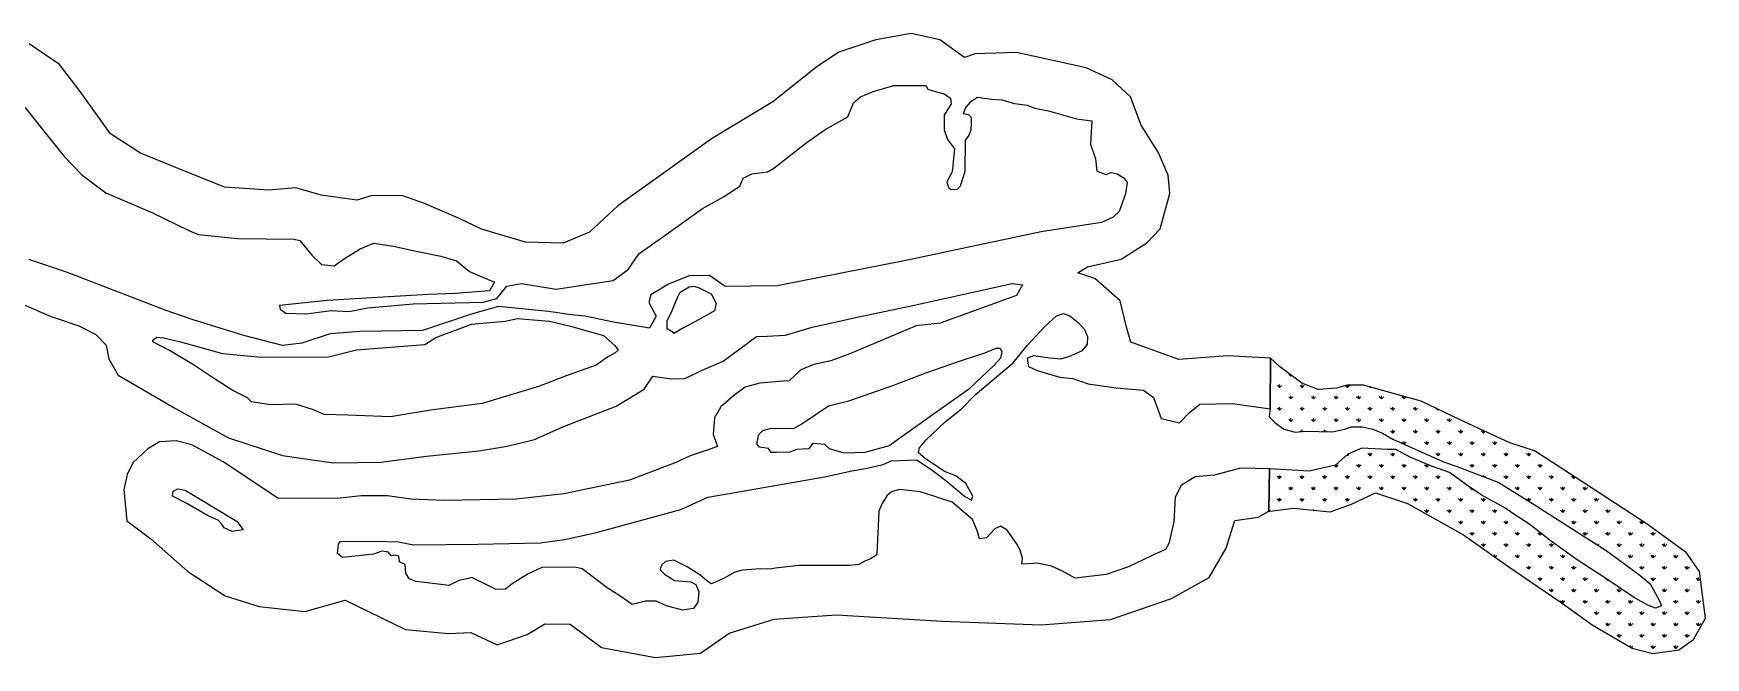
# Model space of a CAD drawing. Header units: metres. Extents: x 255476 to 378809, y 1739479 to 2227865.
# Drawn here: x 299895 to 301774, y 1972627 to 1973327 of the extents above; entities that cross this region are included whole.
import ezdxf

# ---------------------------------------------------------------- set-up
doc = ezdxf.new("R2010")
doc.units = ezdxf.units.M
doc.header["$MEASUREMENT"] = 0
doc.layers.add('MANGROOVE BUFFER ZONE', color=120, linetype='Continuous')

msp = doc.modelspace()

# ---------------------------------------------------------------- hatches: boundary and pattern name
at = {"layer": 'MANGROOVE BUFFER ZONE'}
h = msp.add_hatch(dxfattribs=at)
h.set_pattern_fill('GRASS', color=256, scale=18)
h.paths.add_polyline_path([(301498.4, 1972893.8), (301454.5, 1972914.7), (301426.2, 1972922.5), (301389.9, 1972932.6), (301371.6, 1972932.4), (301359.5, 1972929), (301338.8, 1972927.8), (301320.6, 1972934.6), (301295.5, 1972953.4), (301285.4, 1972962.9), (301284.8, 1972905.8), (301283.9, 1972896.9), (301290, 1972890.5), (301300.2, 1972883.2), (301313.1, 1972879.8), (301324.5, 1972880.8), (301355, 1972880), (301368.5, 1972883), (301376, 1972885.8), (301388.4, 1972885.8), (301400.2, 1972883.2), (301411.3, 1972878.6), (301422.6, 1972872), (301479.8, 1972846.6), (301493.8, 1972841.6), (301541.9, 1972823.2), (301579.6, 1972799.8), (301662.6, 1972747), (301698.8, 1972720.4), (301711.9, 1972709.7), (301722, 1972691.1), (301724.7, 1972684.8), (301717.8, 1972682.4), (301709.4, 1972685.6), (301694.4, 1972693.9), (301662, 1972715.5), (301628.8, 1972737.4), (301599.7, 1972758.1), (301576.7, 1972776.1), (301557.4, 1972788.5), (301548.5, 1972795), (301522.1, 1972809.3), (301505.7, 1972820.7), (301486.3, 1972834.4), (301466.1, 1972841.5), (301442.2, 1972851.8), (301426.2, 1972860.4), (301416.8, 1972860.2), (301387.9, 1972861.8), (301372.1, 1972855.2), (301358.2, 1972842.8), (301328.8, 1972836.1), (301284, 1972838.7), (301283.5, 1972791), (301284.6, 1972791.2), (301311, 1972794.5), (301352.5, 1972790.5), (301376.2, 1972799), (301403.2, 1972811.6), (301439.4, 1972799.8), (301502.1, 1972764.5), (301551.9, 1972729.4), (301610.8, 1972689.5), (301646.6, 1972663.7), (301691.5, 1972637.4), (301714.9, 1972631.2), (301744.3, 1972635.6), (301760.6, 1972647.2), (301774.1, 1972671), (301767.2, 1972723.4), (301752.9, 1972744.5), (301708.7, 1972776.7), (301627.8, 1972829.4), (301582.1, 1972858.9), (301554.1, 1972867.8)])

# ---------------------------------------------------------------- linework, layer by layer
at = {"layer": 'MANGROOVE BUFFER ZONE', "flags": 128}
for points in [[(299885.6, 1973022.4), (299915.2, 1973009.7), (299946.1, 1972999.2), (299965.2, 1972989.3), (299976.7, 1972977.6), (299980, 1972962), (299990.4, 1972943.7), (300054.8, 1972906.2), (300085.2, 1972889.6), (300114.4, 1972873.4), (300175, 1972853.6), (300200.8, 1972849.9), (300232.5, 1972845.4), (300285.7, 1972846.1), (300336.8, 1972853), (300395.8, 1972858.9), (300427.6, 1972864.2), (300458.3, 1972871.5), (300490.2, 1972885.8), (300550.1, 1972908.9), (300581.6, 1972928.2), (300591, 1972942.8), (300612.2, 1972939.7), (300627.1, 1972940.2), (300649.3, 1972950.5), (300670.4, 1972959.4), (300707.8, 1972987.1), (300719.8, 1972987.6), (300740.4, 1972988.5), (300770.3, 1972997.8), (300822.7, 1973009.2), (300881.4, 1973021.5), (300994.8, 1973046.7), (301006.6, 1973045.1), (300999.9, 1973033.1), (300914.2, 1973002.3), (300887, 1972999.1), (300810.8, 1972966.8), (300791.3, 1972959.8), (300772, 1972955.9), (300757.4, 1972949.7), (300744.4, 1972937.4), (300737.8, 1972937), (300711.5, 1972934.7), (300695.1, 1972930.2), (300681.8, 1972920.5), (300667.5, 1972908.2), (300660.5, 1972896), (300659, 1972877), (300663.9, 1972863.8), (300653.3, 1972859.8), (300633.1, 1972853.4), (300617.2, 1972845.7), (300564.9, 1972825.9), (300491, 1972810.6), (300437.6, 1972804.6), (300357.1, 1972802.9), (300319.2, 1972804.4), (300293.2, 1972808.4), (300263.4, 1972808.3), (300236.5, 1972805.3), (300169.7, 1972805.6), (300108.3, 1972846.3), (300073.3, 1972865.7), (300055.4, 1972869.9), (300037, 1972868.8), (300023.8, 1972861.2), (300007, 1972845.5), (300000.5, 1972832.4), (299996.6, 1972815.4), (300000.2, 1972780.3), (300027.1, 1972759.9), (300068.6, 1972723.5), (300110.7, 1972696), (300148.9, 1972684.1), (300200.2, 1972678.5), (300245.4, 1972691.1), (300313.4, 1972658.2), (300361.5, 1972653.7), (300386.6, 1972654.9), (300416.2, 1972640.9), (300450, 1972652.7), (300469.9, 1972664.6), (300498.3, 1972664.2), (300533.6, 1972638), (300594, 1972626.8), (300644.8, 1972631.8), (300676.9, 1972654), (300727.5, 1972669.7), (300797.7, 1972674.7), (300916.4, 1972667.6), (301027.4, 1972663.4), (301105.3, 1972669.6), (301173.9, 1972692.9), (301216.3, 1972716.6), (301235.4, 1972749.7), (301245.2, 1972780.6), (301271.4, 1972784.3), (301283.5, 1972791), (301284, 1972838.7), (301251.4, 1972839.4), (301222.2, 1972831.5), (301200.6, 1972829.6), (301184.9, 1972819.8), (301178.3, 1972806.7), (301176.5, 1972779.3), (301171, 1972754.7), (301167.1, 1972747.9), (301151.4, 1972741.1), (301125.8, 1972728.8), (301100.7, 1972720), (301065.8, 1972715.9), (301051.4, 1972723.6), (301039, 1972729.2), (301023.2, 1972732.8), (301018.6, 1972732.2), (301005.8, 1972731.7), (301006.6, 1972738.4), (301003.7, 1972747.9), (301000, 1972755), (300995.2, 1972761.2), (300989.3, 1972769.8), (300982, 1972774.4), (300975.5, 1972771.3), (300966.3, 1972761.2), (300958.2, 1972760), (300955.9, 1972768.3), (300950.4, 1972781.7), (300927.4, 1972801.3), (300912.5, 1972806), (300891.8, 1972812.8), (300868.3, 1972815.4), (300859.3, 1972812.8), (300854.2, 1972808.4), (300849, 1972799.8), (300845.2, 1972791.1), (300842.9, 1972742.5), (300840.5, 1972740.5), (300835.9, 1972737.7), (300829.6, 1972734.8), (300822.6, 1972731.4), (300811.7, 1972730), (300796.2, 1972730), (300775, 1972730), (300754.9, 1972730.1), (300729.2, 1972727.2), (300724.9, 1972726.4), (300720.2, 1972726.1), (300712.7, 1972726.3), (300691.4, 1972725), (300683.3, 1972722.5), (300671.3, 1972715.8), (300661.7, 1972711.3), (300656.7, 1972709.6), (300651.5, 1972713.3), (300644.1, 1972719.8), (300629.6, 1972728.5), (300614.9, 1972736), (300605.4, 1972734.5), (300601.4, 1972731), (300599.4, 1972726.2), (300600.1, 1972724.4), (300604.2, 1972720.4), (300612, 1972715.7), (300615.6, 1972713.1), (300633.7, 1972711.8), (300639.6, 1972708.8), (300642.9, 1972700.5), (300641.6, 1972688.8), (300636.7, 1972681.8), (300624.7, 1972679.8), (300606.7, 1972684.9), (300594.9, 1972690.2), (300582.9, 1972690), (300568.1, 1972686.2), (300554, 1972696.1), (300539.7, 1972705.2), (300511.8, 1972726.2), (300503.5, 1972728.3), (300466.4, 1972727.8), (300451.1, 1972720.7), (300433.1, 1972709.4), (300425.5, 1972703.4), (300415, 1972703.2), (300400.1, 1972710.7), (300392.9, 1972714.2), (300387.9, 1972716.8), (300382, 1972715), (300373.1, 1972713.3), (300361.9, 1972707.8), (300352.8, 1972708.8), (300325.3, 1972712.3), (300317.2, 1972715.1), (300313.6, 1972721.7), (300312.8, 1972731.2), (300306.5, 1972734.2), (300305.7, 1972740.7), (300301.5, 1972741.6), (300297.2, 1972741), (300294.2, 1972745), (300286.6, 1972746.1), (300277.4, 1972742.9), (300242.3, 1972739), (300236.7, 1972743.5), (300237.8, 1972754.2), (300240, 1972757.2), (300278.4, 1972757.4), (300305.3, 1972756.6), (300322.3, 1972753.3), (300394.4, 1972754), (300465.1, 1972755.5), (300492, 1972759.2), (300526.2, 1972766.8), (300622.6, 1972793.1), (300653, 1972806.7), (300685.7, 1972812.5), (300784.1, 1972829.6), (300814.9, 1972836.2), (300830.1, 1972838.9), (300849.9, 1972843.4), (300859, 1972847.5), (300887.7, 1972848.8), (300905.1, 1972837.3), (300920.6, 1972825.4), (300941.5, 1972808.1), (300949.3, 1972803.3), (300950.8, 1972808.1), (300943, 1972822.1), (300931.8, 1972830.7), (300918.9, 1972835.8), (300897.1, 1972850.4), (300889.9, 1972856.7), (300890.9, 1972862.2), (300898.4, 1972871.3), (300919.7, 1972891.3), (300937.7, 1972905.7), (300953.8, 1972921.9), (300996.2, 1972957.5), (301011.7, 1972976.9), (301031.6, 1972998.5), (301044.7, 1973010.5), (301052.8, 1973012.8), (301059.6, 1973010.4), (301069, 1973003), (301076.3, 1972995), (301079.7, 1972987.2), (301079.3, 1972978.2), (301072.7, 1972970.6), (301058.3, 1972964.5), (301049.7, 1972961.8), (301037.2, 1972962.9), (301018.9, 1972965.4), (301012, 1972962.9), (301012.6, 1972957.4), (301013.2, 1972953.6), (301023.2, 1972949.1), (301048.4, 1972941.7), (301063.1, 1972939.9), (301080.2, 1972934.1), (301101.2, 1972931), (301111.9, 1972929.4), (301142.6, 1972926.9), (301153.8, 1972918.8), (301162.5, 1972895), (301183.1, 1972890.4), (301194.1, 1972901.7), (301205.7, 1972911.3), (301242.6, 1972912.1), (301284.8, 1972905.8), (301285.4, 1972962.9), (301237, 1972965.6), (301182.4, 1972961.4), (301128.5, 1972980.7), (301123.5, 1972997.6), (301116.2, 1973027.2), (301087.9, 1973052.1), (301068.9, 1973058.7), (301079.6, 1973065.2), (301117.4, 1973073.9), (301146.2, 1973092.3), (301161.3, 1973108.2), (301172, 1973147.6), (301170.4, 1973168.1), (301158.9, 1973194), (301139.8, 1973224.2), (301127.8, 1973256.2), (301107.2, 1973275.2), (301078, 1973288.9), (300999.8, 1973305.9), (300953.5, 1973304.4), (300941.4, 1973300.5), (300913.8, 1973320), (300881.4, 1973327.3), (300841.6, 1973320.1), (300800.3, 1973306.3), (300775.8, 1973290.1), (300725.9, 1973250.6), (300657.1, 1973209.2), (300596.3, 1973165.6), (300551.7, 1973134), (300520.1, 1973104.3), (300490.5, 1973092.1), (300448.2, 1973092.9), (300398.7, 1973107.5), (300372.8, 1973119.8), (300334.7, 1973136.3), (300309.2, 1973145.6), (300274.5, 1973145.1), (300258.4, 1973140.3), (300218.3, 1973145.7), (300190.2, 1973154), (300159.7, 1973151.6), (300109.8, 1973154.9), (300057.8, 1973175.6), (300015.4, 1973192.9), (299981.9, 1973214.6), (299947.6, 1973262.1), (299924.5, 1973292.6), (299890.4, 1973315.8)], [(299885.7, 1973244.3), (299896.9, 1973230.3), (299930, 1973188.9), (299949.5, 1973168.5), (299976.5, 1973148.6), (300028.2, 1973126.2), (300069.7, 1973106.3), (300080.2, 1973101.5), (300124.8, 1973097), (300188.1, 1973096.4), (300194.7, 1973095.1), (300208.3, 1973077.9), (300219, 1973067.9), (300233.2, 1973066.6), (300244.6, 1973074.6), (300262.4, 1973085.7), (300277.5, 1973091.9), (300299.6, 1973088.6), (300325.1, 1973083), (300353.1, 1973077.5), (300370.7, 1973072.2), (300385.2, 1973060.2), (300413.4, 1973048.1), (300407.5, 1973038.6), (300369.1, 1973035.4), (300338.8, 1973034.2), (300225.2, 1973027.5), (300171.8, 1973021.9), (300172.3, 1973017.9), (300178.6, 1973013.2), (300201.7, 1973012.5), (300229.7, 1973016.5), (300249.7, 1973015.1), (300270.8, 1973019.3), (300321.7, 1973023.7), (300400.5, 1973025.7), (300415.9, 1973030), (300427.1, 1973043.7), (300443.7, 1973046.7), (300482.4, 1973040.3), (300519.1, 1973046), (300546.5, 1973050), (300563.3, 1973062.3), (300575.9, 1973080.3), (300598.4, 1973096), (300647.1, 1973130.7), (300670.5, 1973143.8), (300689.1, 1973156), (300692.7, 1973164.7), (300702.3, 1973169.8), (300719.9, 1973171.9), (300727.2, 1973176.1), (300763.1, 1973204.2), (300784.8, 1973219.4), (300803.6, 1973230.1), (300810.4, 1973233.9), (300816.8, 1973249.3), (300824.5, 1973256.2), (300838.6, 1973262.3), (300862, 1973268.9), (300898.1, 1973269), (300900.2, 1973264.9), (300910.1, 1973261.9), (300918.7, 1973259.4), (300925.8, 1973254.5), (300926.4, 1973248.4), (300918.7, 1973235.6), (300918.7, 1973219), (300922.2, 1973208.2), (300930.3, 1973197.9), (300927.5, 1973171.9), (300921.7, 1973160.9), (300923.5, 1973154.5), (300926.4, 1973152), (300933.7, 1973152.5), (300937.1, 1973156.4), (300942, 1973172.7), (300942.7, 1973207.5), (300946.3, 1973212.4), (300949, 1973219.1), (300949.1, 1973226), (300949.1, 1973232.5), (300946.2, 1973236.1), (300940.1, 1973237.2), (300942.5, 1973243.3), (300948.9, 1973251.4), (300956.2, 1973255.9), (300971.8, 1973253.4), (300983.5, 1973252.9), (300997.7, 1973248.6), (301011.8, 1973246.7), (301020.3, 1973243.6), (301035.8, 1973240.3), (301067.1, 1973231.6), (301084.6, 1973229.3), (301083, 1973203.1), (301088.6, 1973186.7), (301090, 1973172.9), (301100.5, 1973169.1), (301106.1, 1973171.2), (301113, 1973169.9), (301120.3, 1973165.3), (301124.2, 1973160), (301122.4, 1973147.4), (301115.3, 1973127.3), (301108.4, 1973121.1), (301095.2, 1973115), (301027.7, 1973104.7), (300875.3, 1973072.3), (300730.8, 1973044.2), (300672.3, 1973043.4), (300654.9, 1973055.7), (300632, 1973055.3), (300608.7, 1973045.8), (300589, 1973034), (300586.6, 1973025.3), (300594.9, 1973010.1), (300587.6, 1972996.6), (300547.1, 1973003.2), (300514.8, 1973009.9), (300499.7, 1973011.5), (300473.8, 1973015.1), (300417.9, 1973020.8), (300389.5, 1973012.8), (300332.2, 1972993.9), (300262.1, 1972992.7), (300228.7, 1972990.1), (300196.8, 1972979.6), (300174.9, 1972977), (300131.6, 1972988.4), (300074.5, 1973005.8), (300043, 1973016.9), (299933.3, 1973059), (299890.1, 1973073.6)]]:
    msp.add_lwpolyline(points, dxfattribs=at)
for points in [[(300639.2, 1973003.9), (300625.7, 1972996.8), (300614.9, 1972990.7), (300614.1, 1972991.5), (300607.4, 1972995.7), (300607.3, 1973004.8), (300612.9, 1973016.3), (300618.8, 1973030.8), (300621.8, 1973037.1), (300632.1, 1973043), (300637.1, 1973043.5), (300643.3, 1973041.9), (300656.6, 1973035.1), (300662.5, 1973024.3), (300660.4, 1973016.1)], [(300552.2, 1972971.7), (300549, 1972968.9), (300540.3, 1972964), (300527.5, 1972954.8), (300493.9, 1972942.9), (300462.7, 1972931), (300399.3, 1972911.8), (300341.5, 1972904.6), (300296.5, 1972897), (300248.3, 1972898.7), (300221.7, 1972899.6), (300208.8, 1972905.4), (300189.5, 1972911.2), (300161.7, 1972910.5), (300140.2, 1972913.7), (300135.7, 1972918.4), (300119.4, 1972926.7), (300098.7, 1972939.7), (300075, 1972955.4), (300047.9, 1972971.4), (300029.5, 1972981), (300029.2, 1972983.2), (300033.8, 1972986.3), (300041.8, 1972985.6), (300060.6, 1972981.3), (300084.7, 1972974.3), (300107.7, 1972968.2), (300147.4, 1972964.2), (300225.2, 1972964.1), (300258.2, 1972972.1), (300334.9, 1972978), (300347.4, 1972986.2), (300387.6, 1973001), (300425.1, 1973004.3), (300439, 1973007.5), (300475.1, 1973004.3), (300498.8, 1972998.8), (300535.6, 1972988.1), (300548.5, 1972976.9)], [(300724, 1972857), (300721.1, 1972861.5), (300711.2, 1972863), (300708.6, 1972866.1), (300708.5, 1972868.7), (300710.4, 1972877.3), (300714.9, 1972881.5), (300722.7, 1972883.8), (300750.1, 1972884.4), (300758.6, 1972889), (300788.6, 1972909.3), (300811.4, 1972914.8), (300860.9, 1972932), (300898.9, 1972946.6), (300933.6, 1972958.7), (300964.3, 1972968.7), (300977.1, 1972974.1), (300981.4, 1972974.2), (300983.5, 1972970), (300982, 1972962.7), (300974.9, 1972954.9), (300945.9, 1972927.8), (300910.5, 1972902.6), (300856.8, 1972864.6), (300829.3, 1972857.1), (300806.1, 1972856.3), (300789.6, 1972861.1), (300784.4, 1972865.9), (300770.5, 1972867), (300766.3, 1972861.2), (300752.6, 1972860.4), (300745.1, 1972857.5), (300730.3, 1972856.8)], [(301454.5, 1972914.7), (301426.2, 1972922.5), (301389.9, 1972932.6), (301371.6, 1972932.4), (301359.5, 1972929), (301338.8, 1972927.8), (301320.6, 1972934.6), (301295.5, 1972953.4), (301285.4, 1972962.9), (301284.8, 1972905.8), (301283.9, 1972896.9), (301290, 1972890.5), (301300.2, 1972883.2), (301313.1, 1972879.8), (301324.5, 1972880.8), (301355, 1972880), (301368.5, 1972883), (301376, 1972885.8), (301388.4, 1972885.8), (301400.2, 1972883.2), (301411.3, 1972878.6), (301422.6, 1972872), (301479.8, 1972846.6), (301493.8, 1972841.6), (301541.9, 1972823.2), (301579.6, 1972799.8), (301662.6, 1972747), (301698.8, 1972720.4), (301711.9, 1972709.7), (301722, 1972691.1), (301724.7, 1972684.8), (301717.8, 1972682.4), (301709.4, 1972685.6), (301694.4, 1972693.9), (301662, 1972715.5), (301628.8, 1972737.4), (301599.7, 1972758.1), (301576.7, 1972776.1), (301557.4, 1972788.5), (301548.5, 1972795), (301522.1, 1972809.3), (301505.7, 1972820.7), (301486.3, 1972834.4), (301466.1, 1972841.5), (301442.2, 1972851.8), (301426.2, 1972860.4), (301416.8, 1972860.2), (301387.9, 1972861.8), (301372.1, 1972855.2), (301358.2, 1972842.8), (301328.8, 1972836.1), (301284, 1972838.7), (301283.5, 1972791), (301284.6, 1972791.2), (301311, 1972794.5), (301352.5, 1972790.5), (301376.2, 1972799), (301403.2, 1972811.6), (301439.4, 1972799.8), (301502.1, 1972764.5), (301551.9, 1972729.4), (301610.8, 1972689.5), (301646.6, 1972663.7), (301691.5, 1972637.4), (301714.9, 1972631.2), (301744.3, 1972635.6), (301760.6, 1972647.2), (301774.1, 1972671), (301767.2, 1972723.4), (301752.9, 1972744.5), (301708.7, 1972776.7), (301627.8, 1972829.4), (301582.1, 1972858.9), (301554.1, 1972867.8), (301498.4, 1972893.8)], [(300131, 1972770.1), (300125.9, 1972769.4), (300118.3, 1972768.3), (300109.3, 1972772.4), (300106.7, 1972776.5), (300102.8, 1972780.9), (300091.5, 1972786), (300067.5, 1972799.7), (300051.6, 1972807.9), (300052.2, 1972813.6), (300057.6, 1972816.2), (300065.8, 1972814.6), (300080.5, 1972805.6), (300124.1, 1972779.6)]]:
    msp.add_lwpolyline(points, close=True, dxfattribs=at)

doc.saveas('drawing.dxf')
